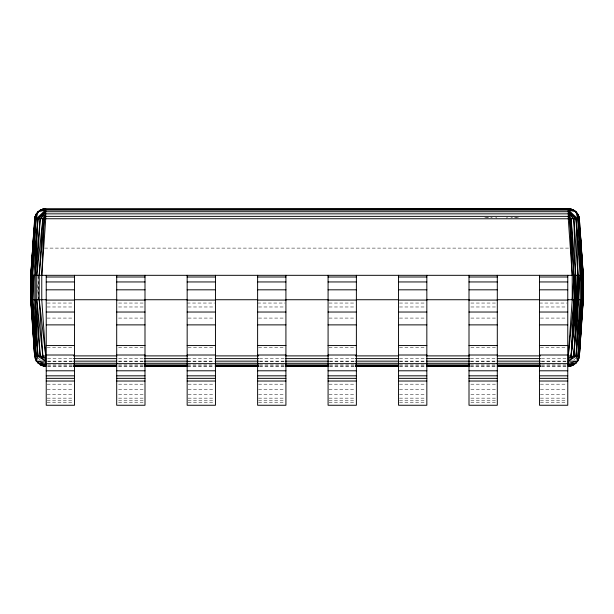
<?xml version="1.0" encoding="UTF-8"?>
<svg xmlns="http://www.w3.org/2000/svg" width="614" height="614" viewBox="0 0 614 614"><rect width="100%" height="100%" fill="white"/><g stroke="black" fill="none" stroke-linecap="round" stroke-linejoin="round"><path stroke-width="0.46" stroke-dasharray="3.07 2.3" d="M506.304 218.208L507.594 216.949M573.768 359.988L575.817 358.131M510.848 217.993L512.46 217.164M514.555 217.809L516.336 217.126M515.86 217.962L518.431 217.095M44.63 248.11L569.37 248.11M47.178 303.047L73.588 303.047M118.586 303.047L143.108 303.047M187.163 303.047L214.509 303.047M257.619 303.047L284.973 303.047M329.027 303.047L355.437 303.047M399.491 303.047L425.901 303.047M470.892 303.047L495.414 303.047M539.468 303.047L566.822 303.047M47.178 306.977L73.588 306.977M118.586 306.977L143.108 306.977M188.099 306.977L214.509 306.977M258.563 306.977L284.973 306.977M329.027 306.977L355.437 306.977M399.491 306.977L425.901 306.977M470.892 306.977L495.414 306.977M540.412 306.977L566.822 306.977M47.178 318.083L73.588 318.083M118.586 318.083L143.108 318.083M188.099 318.083L214.509 318.083M258.563 318.083L284.973 318.083M329.027 318.083L355.437 318.083M399.491 318.083L425.901 318.083M470.892 318.083L495.414 318.083M540.412 318.083L566.822 318.083M47.178 347.685L73.588 347.685M118.586 347.685L143.108 347.685M188.099 347.685L214.509 347.685M258.563 347.685L284.973 347.685M329.027 347.685L355.437 347.685M399.491 347.685L425.901 347.685M470.892 347.685L495.414 347.685M540.412 347.685L566.822 347.685M47.623 358.622L72.552 358.706M118.579 358.706L143.507 358.622M187.615 358.706L214.47 358.622M259.538 358.706L284.466 358.622M329.534 358.622L354.462 358.706M399.53 358.622L426.385 358.706M470.493 358.622L495.421 358.706M541.448 358.706L566.377 358.622M47.623 361.147L72.552 361.147M118.579 361.147L143.507 361.147M187.615 361.147L214.47 361.147M259.538 361.147L284.466 361.147M329.534 361.147L354.462 361.147M399.53 361.147L426.385 361.147M470.493 361.147L495.421 361.147M541.448 361.147L566.377 361.147M47.623 361.201L72.552 361.201M118.579 361.201L143.507 361.201M187.615 361.201L214.47 361.201M259.538 361.201L284.466 361.201M329.534 361.201L354.462 361.201M399.53 361.201L426.385 361.201M470.493 361.201L495.421 361.201M541.448 361.201L566.377 361.201M47.623 364.946L72.552 364.931M118.579 364.931L143.507 364.946M187.615 364.946L214.47 364.931M259.538 364.931L284.466 364.946M329.534 364.946L354.462 364.931M399.53 364.931L426.385 364.946M470.493 364.931L495.421 364.946M541.448 364.931L566.377 364.946M47.623 365.959L72.552 365.967M118.579 365.959L143.507 365.967M187.615 365.959L214.47 365.967M259.538 365.967L284.466 365.959M329.534 365.959L354.462 365.967M399.53 365.959L426.385 365.967M470.493 365.967L495.421 365.959M541.448 365.967L566.377 365.959M47.623 366.312L72.552 366.312M118.579 366.312L143.507 366.312M187.615 366.312L214.47 366.312M259.538 366.312L284.466 366.312M329.534 366.312L354.462 366.312M399.53 366.312L426.385 366.312M470.493 366.312L495.421 366.312M541.448 366.312L566.377 366.312M47.178 384.187L73.588 384.187M118.586 384.187L143.108 384.187M188.099 384.187L214.509 384.187M258.563 384.187L284.973 384.187M329.027 384.187L355.437 384.187M399.491 384.187L425.901 384.187M470.892 384.187L495.414 384.187M540.412 384.187L566.822 384.187M47.178 389.752L73.588 389.752M118.586 389.752L143.108 389.752M188.099 389.752L214.509 389.752M258.563 389.752L284.973 389.752M329.027 389.752L355.437 389.752M399.491 389.752L425.901 389.752M470.892 389.752L495.414 389.752M540.412 389.752L566.822 389.752M47.178 394.441L73.588 394.441M118.586 394.441L143.108 394.441M188.099 394.441L214.509 394.441M258.563 394.441L284.973 394.441M329.027 394.441L355.437 394.441M399.491 394.441L425.901 394.441M470.892 394.441L495.414 394.441M540.412 394.441L566.822 394.441M47.178 398.148L73.588 398.148M118.586 398.148L143.108 398.148M188.099 398.148L214.509 398.148M258.563 398.148L284.973 398.148M329.027 398.148L355.437 398.148M399.491 398.148L425.901 398.148M470.892 398.148L495.414 398.148M540.412 398.148L566.822 398.148M47.178 400.796L73.588 400.796M118.586 400.796L143.108 400.796M188.099 400.796L214.509 400.796M258.563 400.796L284.973 400.796M329.027 400.796L355.437 400.796M399.491 400.796L425.901 400.796M470.892 400.796L495.414 400.796M540.412 400.796L566.822 400.796M47.178 402.339L73.588 402.339M118.586 402.339L143.108 402.339M188.099 402.339L214.509 402.339M258.563 402.339L284.973 402.339M329.027 402.339L355.437 402.339M399.491 402.339L425.901 402.339M470.892 402.339L495.414 402.339M540.412 402.339L566.822 402.339M484.753 217.095L487.324 217.962M486.856 217.126L488.637 217.809M490.724 217.164L492.344 217.993M38.183 358.131L40.232 359.988M495.598 216.949L496.887 218.208M37.6 284.712L38.306 298.795M38.091 275.318L38.344 298.795L38.344 275.318"/><path stroke-width="0.92" d="M579.363 355.99L583.001 299.732L583.001 275.318L579.363 219.068C579.063 213.411 573.944 208.645 568.295 208.745L42.957 209.09L40.017 210.31L36.364 213.849L32.342 275.318L32.327 299.732L36.364 361.201L40.378 364.946L45.705 366.312L45.705 355.89L41.767 299.732L41.767 275.318L44.262 218.968L45.705 213.849L568.295 213.849L573.814 218.784L579.363 219.068L583.3 275.318L583.3 299.732L579.363 355.99C579.01 361.623 573.936 366.358 568.295 366.312L568.295 355.89L573.944 275.318L571.15 218.891L568.295 213.849L569.738 218.968L573.944 275.318L574.919 299.732L571.15 356.158L568.295 358.622L573.814 356.266L579.363 355.99L582.264 313.079M46.234 299.732L30.7 299.732L30.83 275.318L35.021 218.891L36.364 213.849L34.637 219.068L30.83 275.318L30.838 299.732L34.637 355.99L40.186 356.266L45.705 361.147L36.364 361.201L34.637 355.99L30.7 299.732L30.7 275.318L34.983 216.972L36.364 213.849L38.137 211.723L45.705 210.103L37.891 218.745L33.939 275.318L33.939 299.732L37.899 356.304L36.364 361.201L45.705 363.296L38.137 363.327L37.638 361.562M583.001 275.318L578.979 218.891L577.636 213.849L581.174 275.318L581.174 299.732L577.866 356.266L578.833 358.706L582.087 299.732L582.087 275.318L578.833 216.351L575.863 211.723L568.295 210.103L576.109 218.745L578.035 275.318L578.012 299.732L573.814 356.266L568.295 361.147L577.636 361.201L578.311 358.683M32.342 275.318L31.721 299.732L35.167 358.706L36.134 356.266L32.519 299.732L32.342 275.318L37.891 218.745L45.705 211.723L568.295 211.723L576.109 218.745L581.174 275.318M574.919 299.732L575.648 275.318L573.814 218.784L568.295 211.723M576.362 361.562L575.863 363.327L568.295 363.296L577.636 361.201L576.101 356.304L578.319 299.732L580.061 275.318L576.109 218.745M577.636 361.201L582.087 299.732M45.705 361.147L37.899 356.304L35.244 299.732L35.244 275.318L37.891 218.745L573.814 218.784L578.035 275.318L578.319 299.732L573.814 356.266L568.295 355.89L573.967 299.732L573.944 275.318M578.035 275.318L573.814 356.266M573.967 299.732L571.15 356.158L576.868 299.732L575.648 275.318L571.15 218.891M35.167 216.351L31.237 275.318L31.03 299.732L35.021 356.158L31.329 299.732L31.237 275.318L36.134 218.784L38.137 211.723L40.017 210.31L43.817 208.906M33.939 275.318L32.519 299.732L37.899 356.304M579.317 350.425L579.478 347.555M36.733 299.732L42.85 356.158L45.705 358.622L40.186 356.266L36.733 299.732L36.733 275.318L40.186 218.784L45.705 211.723M31.237 271.503L31.598 265.778M31.774 262.922L33.432 236.213M35.244 299.732L40.186 356.266L42.85 356.158L39.204 299.732L39.204 275.318L42.85 218.891L45.705 213.849L40.186 218.784L35.244 275.318M580.545 332.251L580.667 330.34L580.514 333.21M581.159 323.639L581.281 321.728M581.734 315.036L581.865 313.125M582.371 305.473L582.502 303.554M582.394 311.175L583.162 299.732L582.97 272.516M41.767 275.318L45.705 219.068L45.705 208.745L42.957 209.09L38.137 211.723M568.295 361.147L576.101 356.304L580.061 299.732L580.061 275.318M578.979 356.158L583.001 299.732M579.332 351.377L579.616 347.555M579.9 343.725L580.253 338.943M580.537 335.121L580.89 330.34M581.174 326.51L581.535 321.728M581.742 318.858L582.172 313.125M582.387 310.254L582.878 303.554M583.024 301.643L583.162 299.732M31.391 270.613L31.621 267.788M32.089 262.132L32.243 260.252M39.204 275.318L44.262 218.968L45.705 216.351L568.295 216.351L569.738 218.968L572.233 275.318L572.233 299.732M576.101 356.304L581.174 299.732M36.733 275.318L42.85 218.891M34.983 216.972L35.773 214.877L38.314 211.561M45.705 364.931L40.378 364.946L44.315 366.22L45.705 364.931L38.137 363.327M34.637 219.068L36.134 218.784L45.705 210.103M569.685 366.22L573.622 364.946L568.295 364.931L569.685 366.22L568.295 365.959M568.295 364.931L575.863 363.327M44.315 366.22L45.705 365.959M568.295 366.312L571.043 365.967L569.209 365.967M42.85 356.158L45.705 355.89L39.204 299.732M36.134 218.784L37.891 218.745M42.957 209.09L571.043 209.09C575.602 210.226 578.941 214.432 579.363 219.068M40.378 210.103L573.622 210.103L575.863 211.723L577.866 218.784L582.087 275.318M30.7 275.318L583.3 275.318L581.182 246.337L582.256 262.232M46.234 277.006L74.532 277.006M116.698 277.006L144.996 277.006M187.163 277.006L215.453 277.006M257.619 277.006L285.917 277.006M328.083 277.006L356.381 277.006M398.547 277.006L426.837 277.006M469.004 277.006L497.302 277.006M539.468 277.006L567.766 277.006M46.234 281.949L74.532 281.949M116.698 281.949L144.996 281.949M187.163 281.949L215.453 281.949M257.619 281.949L285.917 281.949M328.083 281.949L356.381 281.949M398.547 281.949L426.837 281.949M469.004 281.949L497.302 281.949M539.468 281.949L567.766 281.949M46.234 289.816L74.532 289.816M116.698 289.816L144.996 289.816M187.163 289.816L215.453 289.816M257.619 289.816L285.917 289.816M328.083 289.816L356.381 289.816M398.547 289.816L426.837 289.816M469.004 289.816L497.302 289.816M539.468 289.816L567.766 289.816M74.532 299.732L116.698 299.732M144.996 299.732L187.163 299.732M215.453 299.732L257.619 299.732M285.917 299.732L328.083 299.732M356.381 299.732L398.547 299.732M426.837 299.732L469.004 299.732M497.302 299.732L539.468 299.732M567.766 299.732L583.3 299.732M46.234 300.069L74.532 300.069M116.698 300.069L144.996 300.069M187.163 300.069L215.453 300.069M257.619 300.069L285.917 300.069M328.083 300.069L356.381 300.069M398.547 300.069L426.837 300.069M469.004 300.069L497.302 300.069M539.468 300.069L567.766 300.069M46.234 312.027L74.532 312.027M116.698 312.027L144.996 312.027M187.163 312.027L215.453 312.027M257.619 312.027L285.917 312.027M328.083 312.027L356.381 312.027M398.547 312.027L426.837 312.027M469.004 312.027L497.302 312.027M539.468 312.027L567.766 312.027M46.234 324.875L74.532 324.875M116.698 324.875L144.996 324.875M187.163 324.875L215.453 324.875M257.619 324.875L285.917 324.875M328.083 324.875L356.381 324.875M398.547 324.875L426.837 324.875M469.004 324.875L497.302 324.875M539.468 324.875L567.766 324.875M46.234 345.559L74.532 345.559M116.698 345.559L144.996 345.559M187.163 345.559L215.453 345.559M257.619 345.559L285.917 345.559M328.083 345.559L356.381 345.559M398.547 345.559L426.837 345.559M469.004 345.559L497.302 345.559M539.468 345.559L567.766 345.559M46.234 355.007L74.532 355.007M116.698 355.007L144.996 355.007M187.163 355.007L215.453 355.007M257.619 355.007L285.917 355.007M328.083 355.007L356.381 355.007M398.547 355.007L426.837 355.007M469.004 355.007L497.302 355.007M539.468 355.007L567.766 355.007M73.511 355.89L116.66 355.89M144.467 355.89L187.615 355.89M215.43 355.89L258.578 355.89M285.426 355.89L328.574 355.89M355.422 355.89L398.57 355.89M426.385 355.89L469.533 355.89M497.34 355.89L540.489 355.89M73.511 358.622L116.66 358.622M144.467 358.622L187.615 358.622M215.43 358.622L258.578 358.622M285.426 358.622L328.574 358.622M355.422 358.622L398.57 358.622M426.385 358.622L469.533 358.622M497.34 358.622L540.489 358.622M73.511 361.147L116.66 361.147M144.467 361.147L187.615 361.147M215.43 361.147L258.578 361.147M285.426 361.147L328.574 361.147M355.422 361.147L398.57 361.147M426.385 361.147L469.533 361.147M497.34 361.147L540.489 361.147M73.511 363.296L116.66 363.296M144.467 363.296L187.615 363.296M215.43 363.296L258.578 363.296M285.426 363.296L328.574 363.296M355.422 363.296L398.57 363.296M426.385 363.296L469.533 363.296M497.34 363.296L540.489 363.296M46.234 363.657L74.532 363.657M116.698 363.657L144.996 363.657M187.163 363.657L215.453 363.657M257.619 363.657L285.917 363.657M328.083 363.657L356.381 363.657M398.547 363.657L426.837 363.657M469.004 363.657L497.302 363.657M539.468 363.657L567.766 363.657M73.511 364.931L116.66 364.931M144.467 364.931L187.615 364.931M215.43 364.931L258.578 364.931M285.426 364.931L328.574 364.931M355.422 364.931L398.57 364.931M426.385 364.931L469.533 364.931M497.34 364.931L540.489 364.931M44.791 365.967L42.957 365.967L45.705 366.312M73.511 365.959L116.66 365.959M144.467 365.959L187.615 365.959M215.43 365.959L258.578 365.959M285.426 365.959L328.574 365.959M355.422 365.959L398.57 365.959M426.385 365.959L469.533 365.959M497.34 365.959L540.489 365.959M73.511 366.312L116.66 366.312M144.467 366.312L187.615 366.312M215.43 366.312L258.578 366.312M285.426 366.312L328.574 366.312M355.422 366.312L398.57 366.312M426.385 366.312L469.533 366.312M497.34 366.312L540.489 366.312M46.234 370.795L74.532 370.795M116.698 370.795L144.996 370.795M187.163 370.795L215.453 370.795M257.619 370.795L285.917 370.795M328.083 370.795L356.381 370.795M398.547 370.795L426.837 370.795M469.004 370.795L497.302 370.795M539.468 370.795L567.766 370.795M46.234 375.829L74.532 375.829M116.698 375.829L144.996 375.829M187.163 375.829L215.453 375.829M257.619 375.829L285.917 375.829M328.083 375.829L356.381 375.829M398.547 375.829L426.837 375.829M469.004 375.829L497.302 375.829M539.468 375.829L567.766 375.829M46.234 378.347L74.532 378.347M116.698 378.347L144.996 378.347M187.163 378.347L215.453 378.347M257.619 378.347L285.917 378.347M328.083 378.347L356.381 378.347M398.547 378.347L426.837 378.347M469.004 378.347L497.302 378.347M539.468 378.347L567.766 378.347M46.234 381.025L74.532 381.025M116.698 381.025L144.996 381.025M187.163 381.025L215.453 381.025M257.619 381.025L285.917 381.025M328.083 381.025L356.381 381.025M398.547 381.025L426.837 381.025M469.004 381.025L497.302 381.025M539.468 381.025L567.766 381.025M569.685 208.829L571.104 209.105M573.622 210.103L568.295 208.745L568.295 219.068L572.233 275.318M568.295 210.103L577.866 218.784M35.689 358.683L36.364 361.201M581.151 249.998L581.45 253.751M581.75 257.496L582.118 262.186M582.341 265.002L582.793 270.628L582.387 264.104M583.016 273.445L583.162 275.318M36.134 356.266L31.721 299.732L31.237 275.318L31.237 299.732L35.021 356.158L30.838 299.732M581.166 250.934L581.374 253.751M581.788 259.377L581.995 262.186M582.341 266.875L582.625 270.628M580.568 236.213L581.051 244.464M580.568 237.925L581.021 244.464M581.159 251.87L581.289 253.751L581.128 251.87M581.734 260.313L581.865 262.186M31.245 303.546L31.613 309.264M31.867 313.079L32.235 318.804M32.419 321.659L32.849 328.337M32.972 330.24L34.637 355.99M34.545 347.555L34.706 350.425M30.83 275.318L31.03 299.732L30.999 275.318M567.766 275.318L567.766 405.255L539.468 405.255L539.468 275.318M497.302 275.318L497.302 405.255L469.004 405.255L469.004 275.318M426.837 275.318L426.837 405.255L398.547 405.255L398.547 275.318M356.381 275.318L356.381 405.255L328.083 405.255L328.083 275.318M285.917 275.318L285.917 405.255L257.619 405.255L257.619 275.318M215.453 275.318L215.453 405.255L187.163 405.255L187.163 275.318M144.996 275.318L144.996 405.255L116.698 405.255L116.698 275.318M74.532 275.318L74.532 405.255L46.234 405.255L46.234 275.318M579.539 347.555L579.294 351.377L579.555 347.555M580.107 338.943L579.915 341.814L580.13 338.943M575.656 299.732L571.15 356.158L575.909 299.732L575.648 275.318L575.656 299.732M580.698 244.372L580.522 242.492L580.675 244.372"/></g></svg>
